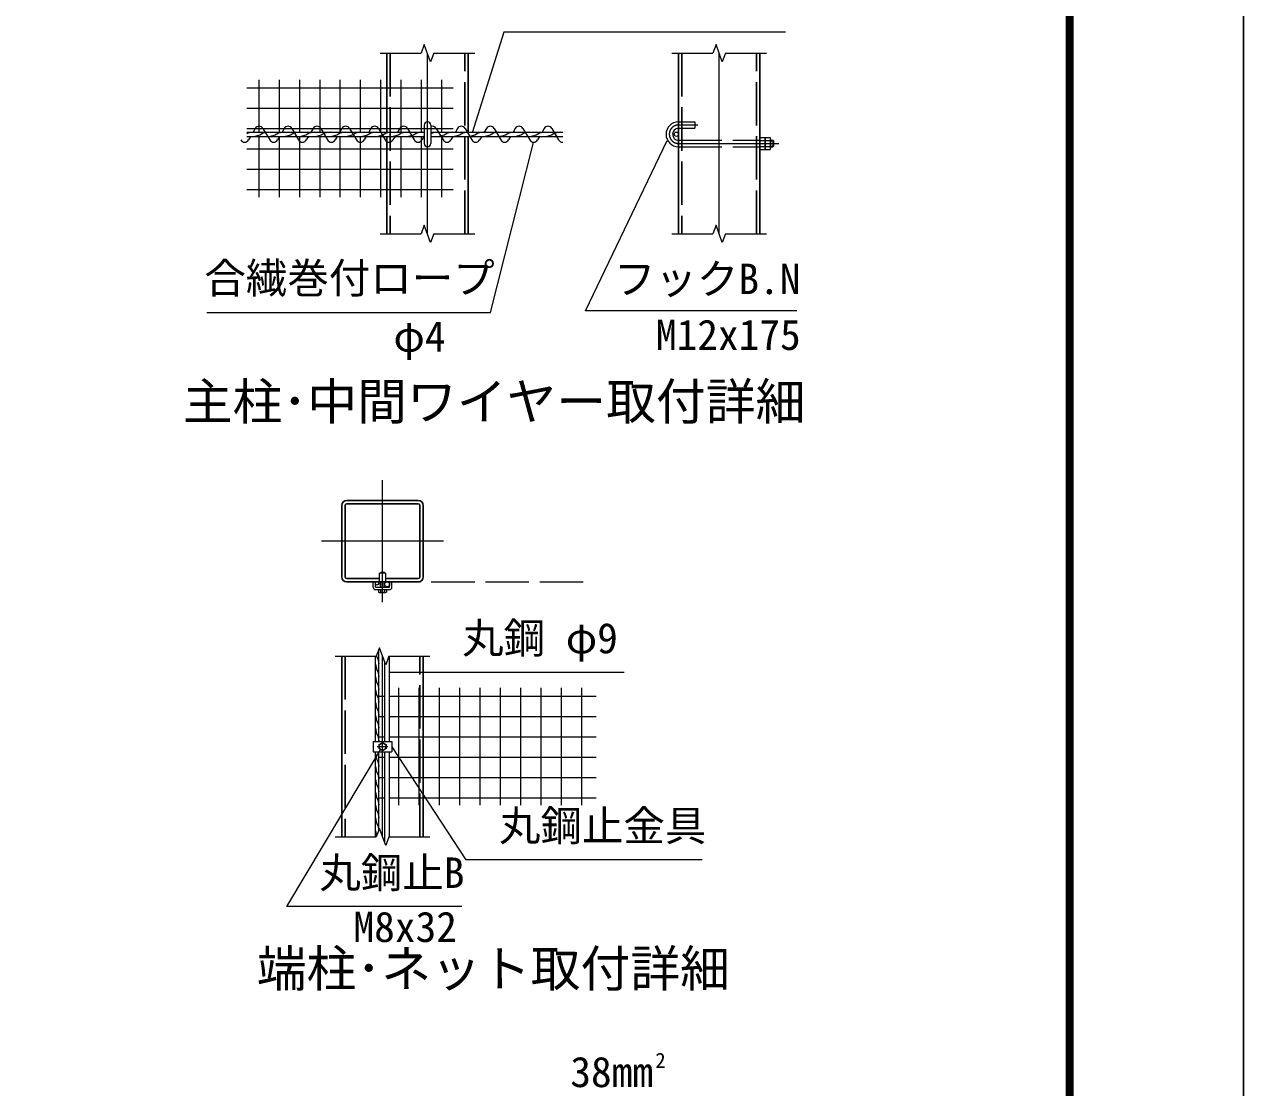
# Model space of a CAD drawing. Units: millimetres, scale not verified. Extents: x -14699 to 14701, y -10394 to 10396.
# Drawn here: x 7953 to 14701, y -53 to 5833 of the extents above; entities that cross this region are included whole.
import ezdxf
from ezdxf.enums import TextEntityAlignment as Align

# ---------------------------------------------------------------- set-up
doc = ezdxf.new("R2010")
doc.units = ezdxf.units.MM
doc.header["$LTSCALE"] = 40
doc.linetypes.add('DASHED', pattern=[7.5, 6, -1.5])
doc.linetypes.add('USER1', pattern=[50.8, 31.75, -6.35, 6.35, -6.35])
for name, color, linetype, lineweight in [('0-0_D-TTL-TXT', 7, 'Continuous', 13), ('0-1_D-STR1', 1, 'Continuous', 25), ('0-2_D-BMK', 2, 'USER1', 13), ('0-3_D-STR3', 3, 'Continuous', 13), ('0-5_D-STR-DIM', 7, 'Continuous', 13), ('0-8_D-STR-TXT', 7, 'Continuous', 13), ('0-9_D-STR2', 7, 'Continuous', 13), ('0-C_D-TTL', 7, 'Continuous', 25)]:
    doc.layers.add(name, color=color, linetype=linetype, lineweight=lineweight)
doc.styles.add('ＭＳ ゴシック', font='')
doc.styles.get('ＭＳ ゴシック').set_extended_font_data('MS Gothic')

msp = doc.modelspace()

# ---------------------------------------------------------------- linework, layer by layer
at = {"layer": '0-1_D-STR1'}
for p, q in [((9958.78, 5673.58), (9958.78, 5236.58)), ((10408.78, 5236.58), (10408.78, 5673.58)), ((11573.32, 4673.58), (11573.32, 5673.58)), ((12023.32, 5673.58), (12023.32, 4673.58)), ((9958.78, 5212.58), (9958.78, 4673.58)), ((10408.78, 4673.58), (10408.78, 5212.58)), ((10133.19, 3196.96), (9737.19, 3196.96)), ((10133.19, 3178.96), (9737.19, 3178.96)), ((9710.19, 3169.96), (9710.19, 2773.96)), ((9728.19, 3169.96), (9728.19, 2773.96)), ((10142.19, 2773.96), (10142.19, 3169.96)), ((10160.19, 2773.96), (10160.19, 3169.96)), ((9737.19, 2764.96), (9918.51, 2764.96)), ((9737.19, 2746.96), (10133.19, 2746.96)), ((9951.88, 2764.96), (10133.19, 2764.96)), ((9710.19, 2334.86), (9710.19, 1334.86)), ((10160.19, 1334.86), (10160.19, 2334.86))]:
    msp.add_line(p, q, dxfattribs=at)
at = {"layer": '0-1_D-STR1', "linetype": 'DASHED'}
for p, q in [((9976.78, 5673.58), (9976.78, 4673.58)), ((10390.78, 4673.58), (10390.78, 5673.58)), ((11591.32, 5673.58), (11591.32, 4673.58)), ((12005.32, 4673.58), (12005.32, 5673.58)), ((9728.19, 2334.86), (9728.19, 1334.86)), ((10142.19, 1334.86), (10142.19, 2334.86))]:
    msp.add_line(p, q, dxfattribs=at)
at = {"layer": '0-1_D-STR1'}
for centre, radius, start, end in [((9737.19, 3169.96), 27, 90, 180), ((9737.19, 3169.96), 9, 90, 180), ((10133.19, 3169.96), 27, 0, 90), ((10133.19, 3169.96), 9, 0, 90), ((9737.19, 2773.96), 27, 180, 270), ((9737.19, 2773.96), 9, 180, 270), ((10133.19, 2773.96), 27, 270, 0), ((10133.19, 2773.96), 9, 270, 0)]:
    msp.add_arc(centre, radius, start, end, dxfattribs=at)
at = {"layer": '0-2_D-BMK'}
for p, q in [((10183.78, 4673.58), (10183.78, 5673.58)), ((11798.32, 4673.58), (11798.32, 5673.58)), ((11679.75, 5275.58), (11573.32, 5275.58)), ((11573.32, 5173.58), (12128.32, 5173.58)), ((9935.19, 2634.46), (9935.19, 3309.46)), ((10272.69, 2971.96), (9597.69, 2971.96)), ((9935.19, 1334.86), (9935.19, 2334.86)), ((9905.19, 1834.86), (9965.19, 1834.86))]:
    msp.add_line(p, q, dxfattribs=at)
msp.add_arc((11573.32, 5224.58), 51, 90, 270, dxfattribs=at)
at = {"layer": '0-3_D-STR3'}
for p, q in [((10165.78, 5275.58), (10165.78, 5173.58)), ((10201.78, 5275.58), (10201.78, 5173.58)), ((9183.78, 5236.58), (10165.78, 5236.58)), ((9183.78, 5212.58), (10165.78, 5212.58)), ((10201.78, 5236.58), (10933.78, 5236.58)), ((10201.78, 5212.58), (10933.78, 5212.58)), ((12023.32, 5206.43), (12023.32, 5140.73)), ((12023.32, 5206.43), (12050.92, 5206.43)), ((12053.32, 5206.43), (12053.32, 5140.73)), ((12053.32, 5206.43), (12080.92, 5206.43)), ((12053.32, 5199.43), (12053.32, 5147.73)), ((12083.32, 5199.43), (12083.32, 5147.73)), ((12023.32, 5190), (12050.92, 5190)), ((12023.32, 5157.15), (12050.92, 5157.15)), ((12023.32, 5140.73), (12050.92, 5140.73)), ((12053.32, 5190), (12080.92, 5190)), ((12053.32, 5157.15), (12080.92, 5157.15)), ((12053.32, 5140.73), (12080.92, 5140.73)), ((12083.32, 5191.58), (12095.48, 5191.58)), ((12083.32, 5188.74), (12098.32, 5188.74)), ((12083.32, 5155.58), (12095.48, 5155.58)), ((12098.32, 5188.74), (12095.48, 5191.58)), ((12095.48, 5191.58), (12095.48, 5155.58)), ((12098.32, 5188.74), (12098.32, 5158.42)), ((9918.39, 2746.96), (9918.69, 2794.06)), ((9951.69, 2794.06), (9918.69, 2794.06)), ((9923.19, 2796.76), (9926.79, 2800.36)), ((9923.19, 2796.76), (9947.19, 2796.76)), ((9923.19, 2794.06), (9923.19, 2796.76)), ((9925.44, 2794.06), (9925.44, 2799.01)), ((9926.79, 2800.36), (9943.59, 2800.36)), ((9947.19, 2796.76), (9943.59, 2800.36)), ((9944.94, 2794.06), (9944.94, 2799.01)), ((9947.19, 2794.06), (9947.19, 2796.76)), ((9951.69, 2794.06), (9951.99, 2746.96)), ((9883.59, 2746.96), (9896.19, 2746.96)), ((9883.59, 2716.96), (9883.59, 2746.96)), ((9896.19, 2718.46), (9896.19, 2746.96)), ((9896.19, 2704.36), (9974.19, 2704.36)), ((9897.69, 2716.96), (9972.69, 2716.96)), ((9912.68, 2704.36), (9912.68, 2690.54)), ((9912.68, 2704.36), (9957.71, 2704.36)), ((9923.19, 2716.96), (9923.19, 2746.96)), ((9923.93, 2704.36), (9923.93, 2690.54)), ((9925.44, 2716.96), (9925.44, 2746.96)), ((9944.94, 2716.96), (9944.94, 2746.96)), ((9946.45, 2704.36), (9946.45, 2690.54)), ((9947.19, 2716.96), (9947.19, 2746.96)), ((9957.71, 2704.36), (9957.71, 2690.54)), ((9974.19, 2718.46), (9974.19, 2746.96)), ((9974.19, 2746.96), (9986.79, 2746.96)), ((9986.79, 2716.96), (9986.79, 2746.96)), ((9916.29, 2688.46), (9912.68, 2690.54)), ((9916.29, 2688.46), (9954.09, 2688.46)), ((9954.09, 2688.46), (9957.71, 2690.54)), ((9914.19, 1863.36), (9914.19, 2372.31)), ((9896.19, 1863.36), (9896.19, 2334.86)), ((9947.19, 1863.36), (9947.19, 2301.89)), ((9974.19, 1863.36), (9974.19, 2334.86)), ((9883.59, 1863.36), (9986.79, 1863.36)), ((9883.59, 1863.36), (9883.59, 1806.36)), ((9915.69, 1846.12), (9935.19, 1857.38)), ((9915.69, 1823.6), (9915.69, 1846.12)), ((9935.19, 1812.35), (9915.69, 1823.6)), ((9935.19, 1857.38), (9954.69, 1846.12)), ((9954.69, 1823.6), (9935.19, 1812.35)), ((9954.69, 1846.12), (9954.69, 1823.6)), ((9986.79, 1863.36), (9986.79, 1806.36)), ((9883.59, 1806.36), (9986.79, 1806.36)), ((9896.19, 1334.86), (9896.19, 1806.36)), ((9914.19, 1372.31), (9914.19, 1806.36)), ((9947.19, 1301.89), (9947.19, 1806.36)), ((9974.19, 1334.86), (9974.19, 1806.36))]:
    msp.add_line(p, q, dxfattribs=at)
at = {"layer": '0-3_D-STR3', "linetype": 'DASHED'}
for p, q in [((11573.32, 5293.58), (11663.32, 5293.58)), ((11663.32, 5293.58), (11663.32, 5257.58)), ((11573.32, 5257.58), (11663.32, 5257.58)), ((11573.32, 5191.58), (12023.32, 5191.58)), ((11573.32, 5155.58), (12023.32, 5155.58))]:
    msp.add_line(p, q, dxfattribs=at)
at = {"layer": '0-3_D-STR3', "color": 4}
for p, q in [((9205, 5212.58), (9193.45, 5193.08)), ((9230.76, 5256.08), (9219.21, 5236.58)), ((9273.4, 5256.08), (9310.71, 5193.08)), ((9364.9, 5212.58), (9353.35, 5193.08)), ((9390.66, 5256.08), (9379.11, 5236.58)), ((9433.3, 5256.08), (9470.61, 5193.08)), ((9524.8, 5212.58), (9513.26, 5193.08)), ((9550.56, 5256.08), (9539.02, 5236.58)), ((9593.21, 5256.08), (9630.52, 5193.08)), ((9684.71, 5212.58), (9673.16, 5193.08)), ((9710.47, 5256.08), (9698.92, 5236.58)), ((9753.11, 5256.08), (9790.42, 5193.08)), ((9844.61, 5212.58), (9833.07, 5193.08)), ((9870.37, 5256.08), (9858.82, 5236.58)), ((9913.02, 5256.08), (9950.32, 5193.08)), ((10004.52, 5212.58), (9992.97, 5193.08)), ((10030.28, 5256.08), (10018.73, 5236.58)), ((10072.92, 5256.08), (10110.23, 5193.08)), ((10165.78, 5214.87), (10152.14, 5191.84)), ((10232.83, 5256.08), (10270.13, 5193.08)), ((10324.33, 5212.58), (10312.78, 5193.08)), ((10350.08, 5256.08), (10338.54, 5236.58)), ((10392.73, 5256.08), (10430.04, 5193.08)), ((10484.23, 5212.58), (10472.68, 5193.08)), ((10509.99, 5256.08), (10498.44, 5236.58)), ((10552.63, 5256.08), (10589.94, 5193.08)), ((10644.13, 5212.58), (10632.59, 5193.08)), ((10669.89, 5256.08), (10658.35, 5236.58)), ((10712.54, 5256.08), (10749.85, 5193.08)), ((10804.04, 5212.58), (10792.49, 5193.08)), ((10829.8, 5256.08), (10818.25, 5236.58)), ((10872.44, 5256.08), (10909.75, 5193.08))]:
    msp.add_line(p, q, dxfattribs=at)
at = {"layer": '0-3_D-STR3'}
for points in [[(9219.78, 5236.58), (9189.77, 5229.64), (9183.78, 5226.18)], [(9304.77, 5236.58), (9274.76, 5229.64), (9256.36, 5219.02), (9228.75, 5212.58)], [(9389.76, 5236.58), (9359.75, 5229.64), (9341.35, 5219.02), (9313.74, 5212.58)], [(9474.76, 5236.58), (9444.75, 5229.64), (9426.34, 5219.02), (9398.73, 5212.58)], [(9559.75, 5236.58), (9529.74, 5229.64), (9511.34, 5219.02), (9483.72, 5212.58)], [(9644.74, 5236.58), (9614.73, 5229.64), (9596.33, 5219.02), (9568.72, 5212.58)], [(9729.73, 5236.58), (9699.72, 5229.64), (9681.32, 5219.02), (9653.71, 5212.58)], [(9814.72, 5236.58), (9784.71, 5229.64), (9766.31, 5219.02), (9738.7, 5212.58)], [(9899.71, 5236.58), (9869.7, 5229.64), (9851.3, 5219.02), (9823.69, 5212.58)], [(9984.71, 5236.58), (9954.7, 5229.64), (9936.29, 5219.02), (9908.68, 5212.58)], [(10069.7, 5236.58), (10039.69, 5229.64), (10021.29, 5219.02), (9993.68, 5212.58)], [(10154.69, 5236.58), (10124.68, 5229.64), (10106.28, 5219.02), (10078.67, 5212.58)], [(10239.68, 5236.58), (10209.67, 5229.64), (10201.78, 5225.08)], [(10324.67, 5236.58), (10294.66, 5229.64), (10276.26, 5219.02), (10248.65, 5212.58)], [(10409.66, 5236.58), (10379.66, 5229.64), (10361.25, 5219.02), (10333.64, 5212.58)], [(10494.66, 5236.58), (10464.65, 5229.64), (10446.24, 5219.02), (10418.63, 5212.58)], [(10579.65, 5236.58), (10549.64, 5229.64), (10531.24, 5219.02), (10503.63, 5212.58)], [(10664.64, 5236.58), (10634.63, 5229.64), (10616.23, 5219.02), (10588.62, 5212.58)], [(10749.63, 5236.58), (10719.62, 5229.64), (10701.22, 5219.02), (10673.61, 5212.58)], [(10834.62, 5236.58), (10804.61, 5229.64), (10786.21, 5219.02), (10758.6, 5212.58)], [(10919.61, 5236.58), (10889.61, 5229.64), (10871.2, 5219.02), (10843.59, 5212.58)], [(12083.32, 5158.42), (12098.32, 5158.42), (12095.48, 5155.58)], [(9901.31, 2336.92), (9901.91, 2333.93), (9909.47, 2320.69), (9914.19, 2293.36)], [(9896.19, 2291.47), (9901.91, 2263.01), (9909.47, 2249.76), (9914.19, 2222.43)], [(9896.19, 2220.54), (9901.91, 2192.08), (9909.47, 2178.83), (9914.19, 2151.5)], [(9896.19, 2149.61), (9901.91, 2121.15), (9909.47, 2107.9), (9914.19, 2080.57)], [(9896.19, 2078.68), (9901.91, 2050.22), (9909.47, 2036.97), (9914.19, 2009.65)], [(9896.19, 2007.75), (9901.91, 1979.29), (9909.47, 1966.04), (9914.19, 1938.72)], [(9896.19, 1936.82), (9901.91, 1908.36), (9909.47, 1895.11), (9914.19, 1867.79)], [(9896.19, 1794.96), (9901.91, 1766.5), (9909.47, 1753.26), (9914.19, 1725.93)], [(9896.19, 1724.04), (9901.91, 1695.58), (9909.47, 1682.33), (9914.19, 1655)], [(9896.19, 1653.11), (9901.91, 1624.65), (9909.47, 1611.4), (9914.19, 1584.07)], [(9896.19, 1582.18), (9901.91, 1553.72), (9909.47, 1540.47), (9914.19, 1513.14)], [(9896.19, 1511.25), (9901.91, 1482.79), (9909.47, 1469.54), (9914.19, 1442.22)], [(9896.19, 1440.32), (9901.91, 1411.86), (9909.47, 1398.61), (9914.19, 1371.29)], [(9896.19, 1369.39), (9901.91, 1340.93), (9902.44, 1340.01)]]:
    msp.add_lwpolyline(points, dxfattribs=at)
for centre, radius in [((11561.32, 5224.58), 12), ((9905.19, 2737.96), 9), ((9960.69, 2733.46), 13.5), ((9935.19, 1834.86), 18.75)]:
    msp.add_circle(centre, radius, dxfattribs=at)
at = {"layer": '0-3_D-STR3', "color": 4}
for centre, start, end in [((9252.08, 5244.29), 28.93798, 151.06202), ((9411.98, 5244.29), 28.93798, 151.06202), ((9571.89, 5244.29), 28.93798, 151.06202), ((9731.79, 5244.29), 28.93798, 151.06202), ((9891.69, 5244.29), 28.93798, 151.06202), ((10051.6, 5244.29), 28.93798, 151.06202), ((10211.5, 5244.29), 28.93798, 113.52174), ((10371.41, 5244.29), 28.93798, 151.06202), ((10531.31, 5244.29), 28.93798, 151.06202), ((10691.22, 5244.29), 28.93798, 151.06202), ((10851.12, 5244.29), 28.93798, 151.06202), ((9172.13, 5204.87), 208.93798, 331.06202), ((9332.03, 5204.87), 208.93798, 331.06202), ((9491.93, 5204.87), 208.93798, 331.06202), ((9651.84, 5204.87), 208.93798, 331.06202), ((9811.74, 5204.87), 208.93798, 331.06202), ((9971.65, 5204.87), 208.93798, 331.06202), ((10131.55, 5204.87), 208.93798, 331.06202), ((10291.46, 5204.87), 208.93798, 331.06202), ((10451.36, 5204.87), 208.93798, 331.06202), ((10611.26, 5204.87), 208.93798, 331.06202), ((10771.17, 5204.87), 208.93798, 331.06202), ((10931.07, 5204.87), 208.93798, 276.37941)]:
    msp.add_arc(centre, 24.36, start, end, dxfattribs=at)
at = {"layer": '0-3_D-STR3'}
for centre, radius, start, end in [((10183.78, 5275.58), 18, 0, 180), ((11573.32, 5224.58), 69, 90, 270), ((11573.32, 5224.58), 33, 90, 270), ((12038.37, 5198.22), 14.99, 326.78843, 33.21157), ((12068.37, 5198.22), 14.99, 326.78843, 33.21157), ((10183.78, 5173.58), 18, 180, 0), ((11995.91, 5173.58), 57.41, 343.37369, 16.62631), ((12038.37, 5148.94), 14.99, 326.78843, 33.21157), ((12025.91, 5173.58), 57.41, 343.37369, 16.62631), ((12068.37, 5148.94), 14.99, 326.78843, 33.21157), ((9896.19, 2716.96), 12.6, 180, 270), ((9897.69, 2718.46), 1.5, 180, 270), ((9897.69, 2718.46), 1.5, 180, 270), ((9972.69, 2718.46), 1.5, 270, 0), ((9974.19, 2716.96), 12.6, 270, 0), ((9918.31, 2698.77), 9.97, 235.61585, 304.38415), ((9935.19, 2726.06), 37.26, 252.4121, 287.5879), ((9952.08, 2698.77), 9.97, 235.61585, 304.38415)]:
    msp.add_arc(centre, radius, start, end, dxfattribs=at)
at = {"layer": '0-5_D-STR-DIM'}
for p, q in [((9921.28, 5673.58), (10149.15, 5673.58)), ((10166.46, 5721.15), (10149.15, 5673.58)), ((10201.09, 5626.01), (10166.46, 5721.15)), ((10218.41, 5673.58), (10201.09, 5626.01)), ((10218.41, 5673.58), (10446.28, 5673.58)), ((11535.82, 5673.58), (11763.69, 5673.58)), ((11781, 5721.15), (11763.69, 5673.58)), ((11815.63, 5626.01), (11781, 5721.15)), ((11832.95, 5673.58), (11815.63, 5626.01)), ((11832.95, 5673.58), (12060.82, 5673.58)), ((9921.28, 4673.58), (10149.15, 4673.58)), ((10166.46, 4721.15), (10149.15, 4673.58)), ((10201.09, 4626.01), (10166.46, 4721.15)), ((10218.41, 4673.58), (10201.09, 4626.01)), ((10218.41, 4673.58), (10446.28, 4673.58)), ((11535.82, 4673.58), (11763.69, 4673.58)), ((11781, 4721.15), (11763.69, 4673.58)), ((11815.63, 4626.01), (11781, 4721.15)), ((11832.95, 4673.58), (11815.63, 4626.01)), ((11832.95, 4673.58), (12060.82, 4673.58)), ((9917.88, 2382.44), (9900.56, 2334.86)), ((9952.51, 2287.29), (9917.88, 2382.44)), ((9672.69, 2334.86), (9900.56, 2334.86)), ((9969.82, 2334.86), (9952.51, 2287.29)), ((9969.82, 2334.86), (10197.69, 2334.86)), ((9917.88, 1382.44), (9900.56, 1334.86)), ((9952.51, 1287.29), (9917.88, 1382.44)), ((9672.69, 1334.86), (9900.56, 1334.86)), ((9969.82, 1334.86), (9952.51, 1287.29)), ((9969.82, 1334.86), (10197.69, 1334.86))]:
    msp.add_line(p, q, dxfattribs=at)
at = {"layer": '0-8_D-STR-TXT'}
msp.add_line((11272.02, 2244.25), (9976.19, 2244.25), dxfattribs=at)
for points in [[(12165.43, 5789.7), (10606.74, 5789.7), (10430.58, 5232.88)], [(8962.33, 4237.79), (10532.57, 4237.79), (10770.68, 5178.57)], [(12227.65, 4247.37), (11058.04, 4247.37), (11511.37, 5190.68)], [(11703.43, 1208.93), (10398.8, 1208.93), (9987.89, 1833.19)], [(10373.45, 949.39), (9404.6, 949.39), (9924.41, 1816.26)]]:
    msp.add_lwpolyline(points, dxfattribs=at)
at = {"layer": '0-9_D-STR2'}
for p, q in [((9183.78, 5481.4), (10325.32, 5481.4)), ((9251.54, 5236.58), (9251.54, 5526.14)), ((9364.04, 5236.58), (9364.04, 5526.14)), ((9476.54, 5236.58), (9476.54, 5526.14)), ((9589.04, 5236.58), (9589.04, 5526.14)), ((9701.54, 5236.58), (9701.54, 5526.14)), ((9814.04, 5236.58), (9814.04, 5526.14)), ((9926.54, 5236.58), (9926.54, 5526.14)), ((10039.04, 5236.58), (10039.04, 5526.14)), ((10151.54, 5236.58), (10151.54, 5526.14)), ((10264.04, 5236.58), (10264.04, 5526.14)), ((9183.78, 5368.9), (10325.32, 5368.9)), ((9183.78, 5256.4), (10325.32, 5256.4)), ((9251.54, 4877.15), (9251.54, 5212.58)), ((9364.04, 4877.15), (9364.04, 5212.58)), ((9476.54, 4877.15), (9476.54, 5212.58)), ((9589.04, 4877.15), (9589.04, 5212.58)), ((9701.54, 4877.15), (9701.54, 5212.58)), ((9814.04, 4877.15), (9814.04, 5212.58)), ((9926.54, 4877.15), (9926.54, 5212.58)), ((10039.04, 4877.15), (10039.04, 5212.58)), ((10151.54, 4877.15), (10151.54, 5212.58)), ((10264.04, 4877.15), (10264.04, 5212.58)), ((9183.78, 5143.9), (10325.32, 5143.9)), ((9183.78, 5031.4), (10325.32, 5031.4)), ((9183.78, 4918.9), (10325.32, 4918.9)), ((9914.19, 2114.62), (9947.19, 2114.62)), ((9974.19, 2114.62), (11118.1, 2114.62)), ((10025.07, 1510.36), (10025.07, 2159.36)), ((10137.57, 1510.36), (10137.57, 2159.36)), ((10250.07, 1510.36), (10250.07, 2159.36)), ((10362.57, 1510.36), (10362.57, 2159.36)), ((10475.07, 1510.36), (10475.07, 2159.36)), ((10587.57, 1510.36), (10587.57, 2159.36)), ((10700.07, 1510.36), (10700.07, 2159.36)), ((10812.57, 1510.36), (10812.57, 2159.36)), ((10925.07, 1510.36), (10925.07, 2159.36)), ((11037.57, 1510.36), (11037.57, 2159.36)), ((9914.19, 2002.12), (9947.19, 2002.12)), ((9974.19, 2002.12), (11118.1, 2002.12)), ((9914.19, 1889.62), (9947.19, 1889.62)), ((9974.19, 1889.62), (11118.1, 1889.62)), ((9914.19, 1777.12), (9947.19, 1777.12)), ((9974.19, 1777.12), (11118.1, 1777.12)), ((9914.19, 1664.62), (9947.19, 1664.62)), ((9974.19, 1664.62), (11118.1, 1664.62)), ((9914.19, 1552.12), (9947.19, 1552.12)), ((9974.19, 1552.12), (11118.1, 1552.12))]:
    msp.add_line(p, q, dxfattribs=at)
at = {"layer": '0-9_D-STR2', "linetype": 'DASHED'}
msp.add_line((9905.19, 2746.96), (11055.73, 2746.96), dxfattribs=at)
at = {"layer": '0-C_D-TTL', "color": 2}
msp.add_lwpolyline([(-14698.88, 10395.79), (14701.12, 10395.79), (14701.12, -10394.21), (-14698.88, -10394.21)], close=True, dxfattribs=at)
at = {"layer": '0-C_D-TTL'}
for points in [[(-13753.88, 9625.79), (13756.12, 9625.79), (13756.12, -9624.21), (-13753.88, -9624.21)], [(-13745.13, 9617.04), (13747.37, 9617.04), (13747.37, -9615.46), (-13745.13, -9615.46)], [(-13736.38, 9608.29), (13738.62, 9608.29), (13738.62, -9606.71), (-13736.38, -9606.71)], [(-13727.63, 9599.54), (13729.87, 9599.54), (13729.87, -9597.96), (-13727.63, -9597.96)], [(-13718.88, 9590.79), (13721.12, 9590.79), (13721.12, -9589.21), (-13718.88, -9589.21)]]:
    msp.add_lwpolyline(points, close=True, dxfattribs=at)

# ---------------------------------------------------------------- texts
at = {"layer": '0-0_D-TTL-TXT', "style": 'ＭＳ ゴシック'}
for s, p in [('主柱･中間ワイヤー取付詳細', (8829.62, 3583.61)), ('端柱･ネット取付詳細', (9238.96, 444.9))]:
    msp.add_text(s, height=202.1, dxfattribs=at).set_placement(p, align=Align.BOTTOM_LEFT)
at = {"layer": '0-8_D-STR-TXT', "style": 'ＭＳ ゴシック'}
for s, height, p in [('合繊巻付ロープ', 168.3, (8949, 4293.84)), ('フックB.N', 168.3, (11215.85, 4289.2)), ('φ4', 168.3, (9995.46, 3970.37)), ('M12x175', 168.3, (11448.25, 3979.95)), ('丸鋼 φ9', 168.3, (10375.7, 2300.74)), ('丸鋼止金具', 168.3, (10579.7, 1262.3)), ('丸鋼止B', 168.3, (9585.5, 1002.32)), ('M8x32', 168.3, (9774.35, 702.84)), ('2', 84.16, (11444.94, 30.73)), ('38mm', 168.3, (10974.51, -100.27))]:
    msp.add_text(s, height=height, dxfattribs=at).set_placement(p, align=Align.BOTTOM_LEFT)

doc.saveas('drawing.dxf')
